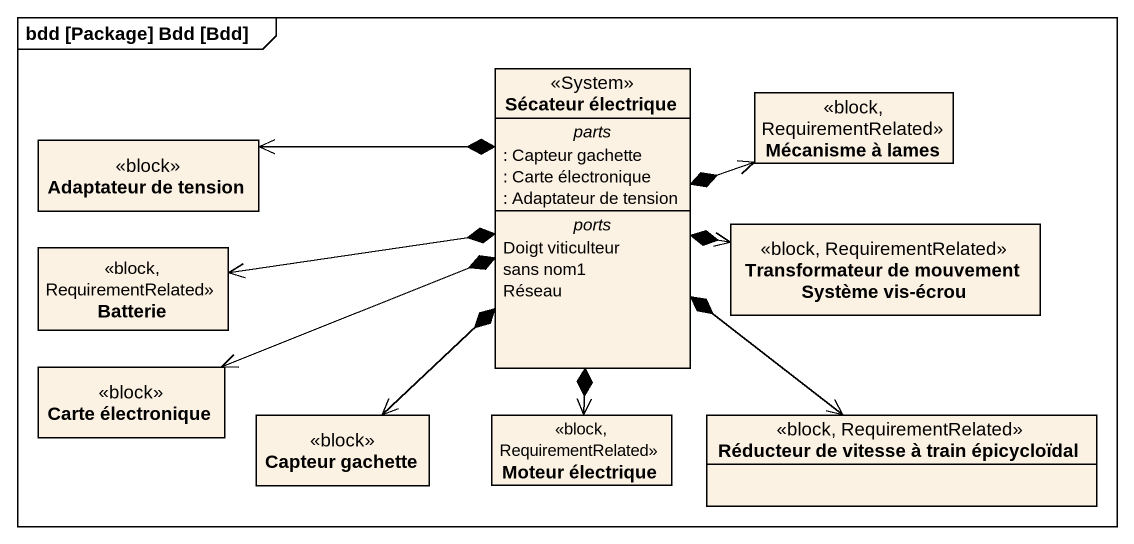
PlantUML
@startuml
mainframe bdd [Package] Bdd [Bdd]
hide circle
hide empty members
class "Sécateur électrique" as Sécateur_électrique <<System>> {
  -- parts --
  : Capteur gachette
  : Carte électronique
  : Adaptateur de tension
  -- ports --
  Doigt viticulteur
  sans nom1
  Réseau
}
class "Mécanisme à lames" as Mécanisme_à_lames <<block, RequirementRelated>>
class "Adaptateur de tension" as Adaptateur_de_tension <<block>>
class Batterie <<block, RequirementRelated>>
class "Transformateur de mouvement Système vis-écrou" as Transformateur_de_mouvement <<block, RequirementRelated>>
class "Carte électronique" as Carte_électronique <<block>>
class "Capteur gachette" as Capteur_gachette <<block>>
class "Moteur électrique" as Moteur_électrique <<block, RequirementRelated>>
class "Réducteur de vitesse à train épicycloïdal" as Réducteur_de_vitesse_à <<block, RequirementRelated>>
Sécateur_électrique *-right-> Mécanisme_à_lames
Sécateur_électrique *-left-> Adaptateur_de_tension
Sécateur_électrique *-left-> Batterie
Sécateur_électrique *-right-> Transformateur_de_mouvement
Sécateur_électrique *-left-> Carte_électronique
Sécateur_électrique *--> Capteur_gachette
Sécateur_électrique *--> Moteur_électrique
Sécateur_électrique *--> Réducteur_de_vitesse_à
@enduml
